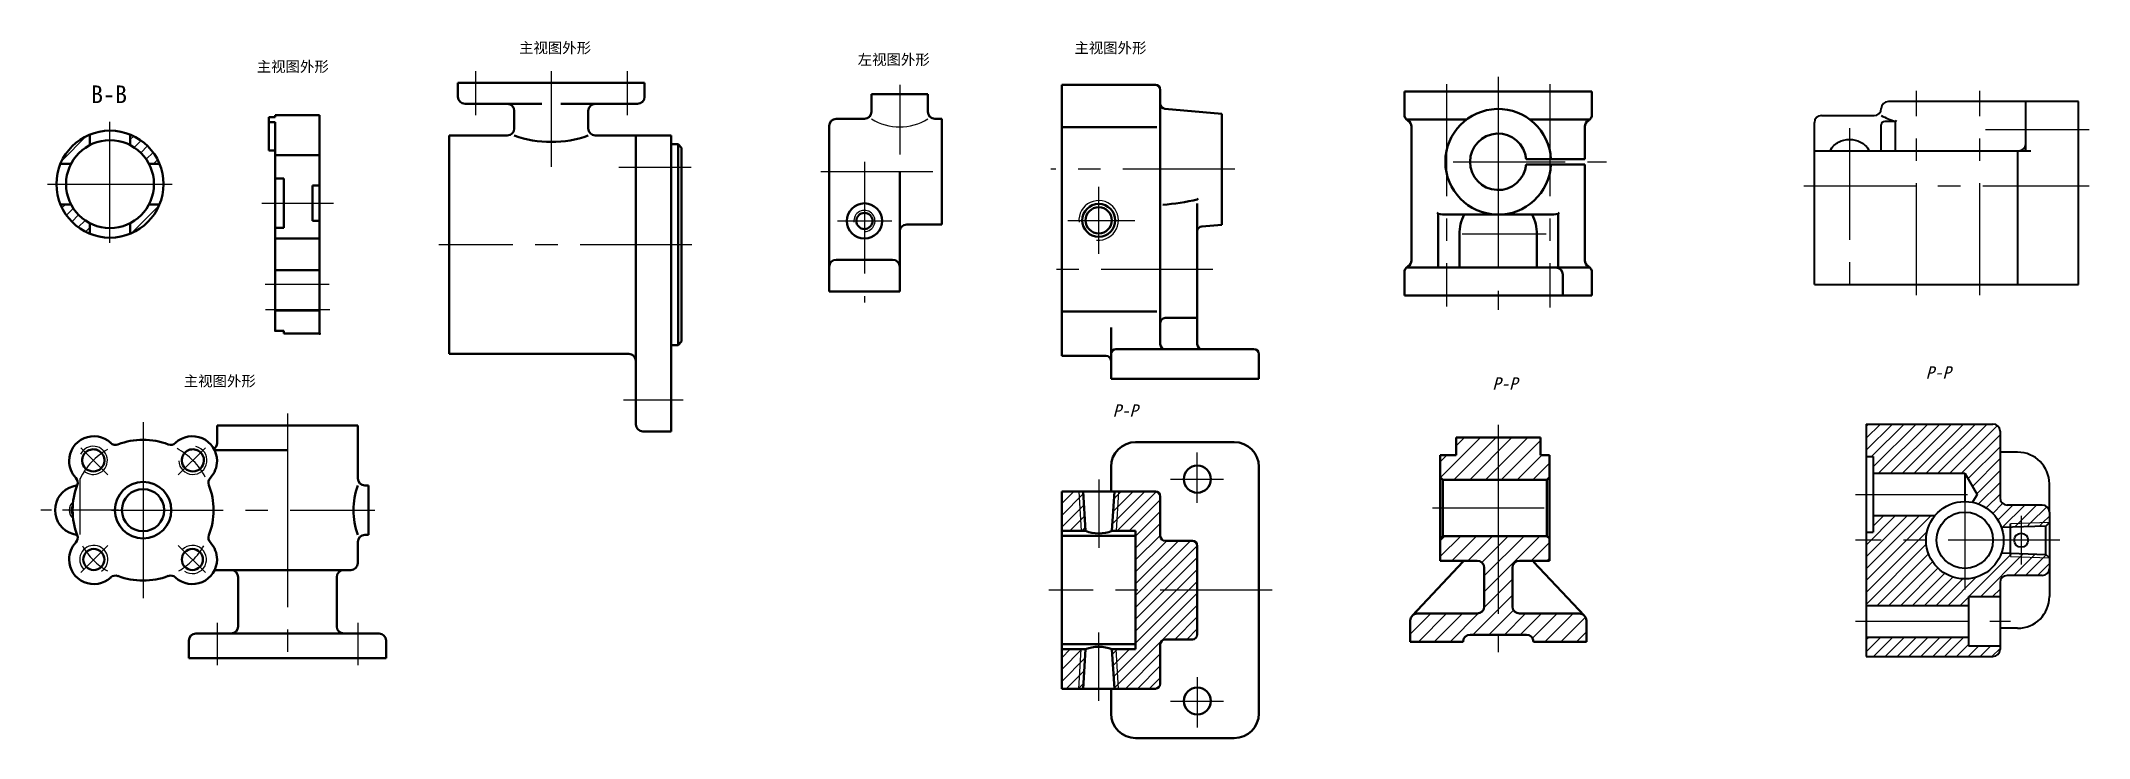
# Model space of a CAD drawing. Header units: millimetres. Extents: x 148 to 730, y 53 to 251.
import ezdxf

# ---------------------------------------------------------------- set-up
doc = ezdxf.new("R2010")
doc.units = ezdxf.units.MM
doc.linetypes.add('CENTER', pattern=[50.8, 31.75, -6.35, 6.35, -6.35])
doc.linetypes.add('CENTER2', pattern=[28.575, 19.05, -3.175, 3.175, -3.175])
for name, color, linetype in [('中心线', 7, 'CENTER'), ('尺寸层', 7, 'Continuous'), ('答案', 1, 'Continuous')]:
    doc.layers.add(name, color=color, linetype=linetype)
doc.styles.add('宋体', font='', dxfattribs={"height": 3.5})
doc.styles.get('宋体').set_extended_font_data('SimSun')

msp = doc.modelspace()

# ---------------------------------------------------------------- hatches: boundary and pattern name
at = {"layer": '答案'}
h = msp.add_hatch(dxfattribs=at)
h.set_pattern_fill('ANSI31', color=256, scale=0.75, style=0)
h.set_pattern_definition([(45, (57.9487, 181.525), (-1.6838, 1.6838), [])])
h.paths.add_polyline_path([(162.22, 221.64), (162.22, 224.64, 0.201013), (153.91, 216.33), (156.9, 216.33, -0.154036)])
h.paths.add_polyline_path([(173.74, 224.64), (173.74, 221.64, -0.154036), (179.05, 216.33), (182.04, 216.33, 0.201013)])
h.paths.add_polyline_path([(182.04, 204.81), (179.05, 204.81, -0.154036), (173.74, 199.5), (173.74, 196.51, 0.201013)])
h.paths.add_polyline_path([(156.9, 204.81), (153.91, 204.81, 0.201013), (162.22, 196.51), (162.22, 199.5, -0.154036)])
h = msp.add_hatch(dxfattribs=at)
h.set_pattern_fill('ANSI31', color=256, scale=0.75)
h.set_pattern_definition([(45, (447.2948, 57.0473), (-1.683798, 1.683798), [])])
h.paths.add_polyline_path([(704.73, 140.46, 0.414214), (702.73, 142.46), (666.73, 142.46), (666.73, 133.21), (668.73, 133.21), (668.73, 128.46), (694.73, 128.46), (698.2, 122.46), (696.92, 120.24, -0.265223), (705.13, 113.06), (707.73, 113.15), (707.73, 114.12), (718.73, 114.46), (718.73, 117.46, 0.414214), (716.73, 119.46), (706.73, 119.46, -0.414214), (704.73, 121.46)])
h.paths.add_polyline_path([(718.73, 114.46), (710.73, 114.21), (710.73, 113.24), (717.73, 113.46)], flags=17)
h.paths.add_polyline_path([(710.73, 114.21), (707.73, 114.12), (707.73, 113.15), (710.73, 113.24)], flags=17)
h.paths.add_polyline_path([(717.73, 105.46), (710.73, 105.68), (710.73, 104.71), (718.73, 104.46)], flags=17)
h.paths.add_polyline_path([(710.73, 105.68), (707.73, 105.77), (707.73, 104.8), (710.73, 104.71)], flags=17)
h.paths.add_polyline_path([(710.73, 104.71), (707.73, 104.8), (707.73, 105.77), (705.13, 105.85, -0.845541), (683.73, 109.46), (666.73, 109.46), (666.73, 90.96), (695.73, 90.96), (695.73, 93.46), (704.73, 93.46), (704.73, 97.46, -0.414214), (706.73, 99.46), (716.73, 99.46, 0.414214), (718.73, 101.46), (718.73, 104.46)])
h.paths.add_polyline_path([(686.25, 116.46), (668.73, 116.46), (668.73, 111.71), (666.73, 111.71), (666.73, 109.46), (683.73, 109.46, -0.174174)])
h.paths.add_polyline_path([(704.73, 79.46), (695.73, 79.46), (695.73, 81.96), (666.73, 81.96), (666.73, 76.46), (702.73, 76.46, 0.414214), (704.73, 78.46)])
h = msp.add_hatch(dxfattribs=at)
h.set_pattern_fill('ANSI31', color=256, style=0)
h.set_pattern_definition([(45, (324.2233, 53.9054), (-2.245064, 2.245064), [])])
h.paths.add_polyline_path([(562.21, 138.65), (550.25, 138.65), (550.25, 133.65), (545.75, 133.65), (545.75, 127.35), (546.45, 126.65), (562.21, 126.65)])
h.paths.add_polyline_path([(576.75, 133.65), (574.25, 133.65), (574.25, 138.65), (562.21, 138.65), (562.21, 126.65), (576.05, 126.65), (576.75, 127.35)])
h.paths.add_polyline_path([(562.21, 110.65), (546.45, 110.65), (545.75, 109.95), (545.75, 103.65), (556.25, 103.65, -0.414214), (558.25, 101.65), (558.25, 90.65, -0.414214), (556.25, 88.65), (539.25, 88.65, 0.414214), (537.25, 86.65), (537.25, 80.65), (552.25, 80.65, -0.414214), (554.25, 82.65), (562.21, 82.65)])
h.paths.add_polyline_path([(576.75, 109.95), (576.05, 110.65), (562.21, 110.65), (562.21, 82.65), (570.25, 82.65, -0.414214), (572.25, 80.65), (587.25, 80.65), (587.25, 86.65, 0.414214), (585.25, 88.65), (568.25, 88.65, -0.414214), (566.25, 90.65), (566.25, 101.65, -0.414214), (568.25, 103.65), (576.75, 103.65)])
h = msp.add_hatch(dxfattribs=at)
h.set_pattern_fill('ANSI31', color=256, scale=0.75)
h.set_pattern_definition([(45, (216.414, 46.2274), (-1.683798, 1.683798), [])])
h.paths.add_polyline_path([(443.14, 123.31), (438.26, 123.31), (438.26, 112.11), (443.83, 112.11)])
h.paths.add_polyline_path([(444.32, 123.31), (443.14, 123.31), (443.83, 112.11), (445.01, 112.11)])
h.paths.add_polyline_path([(454.38, 123.31), (453.21, 123.31), (452.52, 112.11), (453.7, 112.11)])
h.paths.add_polyline_path([(466.26, 121.91, 0.414214), (464.86, 123.31), (454.38, 123.31), (453.7, 112.11), (459.26, 112.11), (459.26, 95.31), (476.76, 95.31), (476.76, 107.91, 0.414214), (475.36, 109.31), (467.66, 109.31, -0.414214), (466.26, 110.71)])
h.paths.add_polyline_path([(476.76, 95.31), (459.26, 95.31), (459.26, 78.51), (453.7, 78.51), (454.38, 67.31), (464.86, 67.31, 0.414214), (466.26, 68.71), (466.26, 79.91, -0.414214), (467.66, 81.31), (475.36, 81.31, 0.414214), (476.76, 82.71)])
h.paths.add_polyline_path([(453.7, 78.51), (452.52, 78.51), (453.21, 67.31), (454.38, 67.31)])
h.paths.add_polyline_path([(445.01, 78.51), (443.83, 78.51), (443.14, 67.31), (444.32, 67.31)])
h.paths.add_polyline_path([(443.83, 78.51), (438.26, 78.51), (438.26, 67.31), (443.14, 67.31)])

# ---------------------------------------------------------------- linework, layer by layer
at = {"layer": '中心线'}
for p, q in [((167.98, 208.13), (167.98, 228.27)), ((150.28, 210.57), (165.64, 210.57)), ((165.64, 210.57), (185.68, 210.57)), ((167.98, 193.88), (167.98, 208.13))]:
    msp.add_line(p, q, dxfattribs=at)
at = {"layer": '答案', "lineweight": 50}
for p, q in [((319.81, 239.37), (266.81, 239.37)), ((266.81, 239.37), (266.81, 235.37)), ((319.81, 235.37), (319.81, 239.37)), ((268.81, 233.37), (290.62, 233.37)), ((296, 233.37), (317.81, 233.37)), ((384.24, 236.12), (400.24, 236.12)), ((384.24, 236.12), (384.24, 231.12)), ((400.24, 236.12), (400.24, 231.12)), ((213.08, 229.61), (214.92, 229.61)), ((213.08, 229.61), (213.08, 220.14)), ((213.08, 228.13), (214.92, 228.13)), ((214.92, 230.14), (227.52, 230.14)), ((214.92, 229.61), (214.92, 230.14)), ((214.92, 168.94), (214.92, 228.13)), ((227.52, 230.14), (227.52, 168.14)), ((282.81, 231.37), (282.81, 226.37)), ((303.81, 226.37), (303.81, 231.37)), ((372.24, 180.12), (372.24, 227.12)), ((374.24, 229.12), (382.24, 229.12)), ((402.24, 229.12), (404.24, 229.12)), ((404.24, 229.12), (404.24, 199.12)), ((162.22, 221.64), (162.22, 224.64)), ((173.74, 221.64), (173.74, 224.64)), ((264.31, 224.37), (264.31, 162.37)), ((280.81, 224.37), (264.31, 224.37)), ((327.31, 224.37), (305.81, 224.37)), ((317.31, 224.37), (317.31, 142.37)), ((327.31, 140.37), (327.31, 224.37)), ((329.31, 221.87), (327.31, 221.87)), ((330.31, 220.87), (329.31, 221.87)), ((329.31, 164.87), (329.31, 221.87)), ((465.26, 226.71), (438.26, 226.71)), ((156.9, 216.33), (153.91, 216.33)), ((182.04, 216.33), (179.05, 216.33)), ((214.92, 220.14), (213.08, 220.14)), ((214.92, 218.76), (227.52, 218.76)), ((330.31, 220.37), (330.31, 220.87)), ((330.31, 166.37), (330.31, 220.37)), ((217.32, 212.14), (214.92, 212.14)), ((217.32, 198.14), (217.32, 212.14)), ((227.52, 210.14), (225.52, 210.14)), ((225.52, 210.14), (225.52, 200.14)), ((392.24, 180.12), (392.24, 214.12)), ((156.9, 204.81), (153.91, 204.81)), ((182.04, 204.81), (179.05, 204.81)), ((476.76, 206.22), (477.03, 206.48)), ((162.22, 196.51), (162.22, 199.5)), ((173.74, 196.51), (173.74, 199.5)), ((214.92, 198.14), (217.32, 198.14)), ((225.52, 200.14), (227.52, 200.14)), ((394.24, 199.12), (404.24, 199.12)), ((545.21, 202.14), (544.86, 202.49)), ((545.21, 202.14), (545.21, 186.91)), ((576.85, 201.91), (547.57, 201.91)), ((579.21, 202.14), (579.56, 202.49)), ((579.21, 202.14), (579.21, 186.91)), ((214.92, 195.14), (227.52, 195.14)), ((551.21, 196.33), (551.21, 186.91)), ((573.21, 196.33), (573.21, 186.91)), ((214.92, 186.14), (227.52, 186.14)), ((374.24, 189.12), (390.24, 189.12)), ((214.92, 174.65), (227.52, 174.65)), ((372.24, 180.12), (392.24, 180.12)), ((217.32, 168.94), (214.92, 168.94)), ((217.32, 168.14), (217.32, 168.94)), ((465.26, 174.38), (438.26, 174.38)), ((467.66, 172.57), (476.76, 172.57)), ((476.76, 165.11), (476.76, 169.01)), ((227.52, 168.14), (217.32, 168.14)), ((327.31, 164.87), (329.31, 164.87)), ((329.31, 164.87), (330.31, 165.87)), ((330.31, 165.87), (330.31, 166.37)), ((264.31, 162.37), (315.31, 162.37)), ((206.38, 142), (198.38, 142)), ((198.38, 142), (198.38, 137)), ((206.38, 142), (230.38, 142)), ((230.38, 142), (238.38, 142)), ((238.38, 142), (238.38, 127)), ((319.31, 140.37), (327.31, 140.37)), ((218.38, 135), (197.7, 135)), ((158.68, 125.08), (157.43, 124.72)), ((240.38, 125), (241.38, 125)), ((241.38, 125), (241.38, 122)), ((438.26, 123.31), (464.86, 123.31)), ((546.45, 126.65), (545.75, 127.35)), ((546.45, 126.65), (576.05, 126.65)), ((576.05, 126.65), (576.75, 127.35)), ((241.38, 113.47), (241.38, 122)), ((158.68, 110.91), (157.43, 111.27)), ((241.38, 111), (240.38, 111)), ((241.38, 114), (241.38, 111)), ((445.01, 112.11), (438.26, 112.11)), ((459.26, 110.71), (438.26, 110.71)), ((459.26, 112.11), (452.52, 112.11)), ((546.45, 110.65), (545.75, 109.95)), ((546.45, 110.65), (576.05, 110.65)), ((576.05, 110.65), (576.75, 109.95)), ((238.38, 109), (238.38, 103)), ((475.36, 109.31), (467.66, 109.31)), ((197.7, 101), (236.38, 101)), ((204.38, 99), (204.38, 85)), ((232.38, 99), (232.38, 85)), ((236.38, 101), (234.38, 101)), ((552.25, 103.39), (537.79, 88.02)), ((572.25, 103.31), (586.7, 88.02)), ((244.38, 83), (192.38, 83)), ((570.25, 82.65), (566.5, 82.65)), ((190.38, 81), (190.38, 76)), ((190.38, 76), (208.38, 76)), ((207.38, 76), (237.38, 76)), ((246.38, 76), (228.38, 76)), ((246.38, 81), (246.38, 76)), ((459.26, 79.91), (438.26, 79.91)), ((445.01, 78.51), (438.26, 78.51)), ((459.26, 78.51), (452.52, 78.51)), ((475.36, 81.31), (467.66, 81.31)), ((438.26, 67.31), (464.86, 67.31))]:
    msp.add_line(p, q, dxfattribs=at)
at = {"layer": '答案', "linetype": 'CENTER'}
for p, q in [((271.81, 242.61), (271.81, 230.15)), ((293.31, 242.61), (293.31, 215.45)), ((314.81, 242.61), (314.81, 230.15)), ((392.24, 238.79), (392.24, 218.95)), ((547.57, 238.95), (547.57, 175.83)), ((562.21, 241.06), (562.21, 218.41)), ((576.85, 238.95), (576.85, 175.58)), ((681.01, 179.05), (681.01, 237.04)), ((699.01, 179.05), (699.01, 237.04)), ((662.01, 226.48), (662.01, 179.05)), ((700.59, 226.04), (730.01, 226.04)), ((312.48, 215.37), (332.99, 215.37)), ((382.24, 216.9), (382.24, 176.95)), ((549.45, 216.91), (593, 216.91)), ((562.21, 218.41), (562.21, 174.91)), ((369.87, 214.12), (407.08, 214.12)), ((487.41, 214.81), (435.21, 214.81)), ((649.01, 210.04), (730.01, 210.04)), ((211.15, 205.14), (231.44, 205.14)), ((333.22, 193.37), (261.41, 193.37)), ((481.22, 186.29), (435.51, 186.29)), ((212.02, 182.14), (230.26, 182.14)), ((212.16, 174.94), (230.41, 174.94)), ((218.38, 145.48), (218.38, 114.86)), ((313.77, 149.37), (330.73, 149.37)), ((177.38, 143), (177.38, 118)), ((562.21, 142.21), (562.21, 120.32)), ((167.38, 128), (159.7, 135.67)), ((187.38, 128), (195.06, 135.67)), ((218.38, 122.24), (218.38, 73.73)), ((663.73, 122.46), (701.07, 122.46)), ((694.73, 123.46), (694.73, 95.46)), ((168.38, 118), (243.23, 118)), ((177.38, 118), (177.38, 93)), ((543.52, 118.65), (579.81, 118.65)), ((562.21, 120.32), (562.21, 77.67)), ((710.73, 116.38), (710.73, 102.54)), ((167.38, 108), (159.7, 100.32)), ((187.38, 108), (195.06, 100.32)), ((721.73, 109.46), (663.73, 109.46)), ((497.98, 95.31), (434.61, 95.31)), ((663.73, 86.46), (707.73, 86.46))]:
    msp.add_line(p, q, dxfattribs=at)
at = {"layer": '答案', "lineweight": 50, "extrusion": (0, 1, -2.22045e-16)}
for p, q in [((438.26, 238.79), (438.26, 226.71)), ((438.26, 238.79), (438.26, 161.79)), ((464.86, 238.79), (438.26, 238.79)), ((466.26, 165.11), (466.26, 237.39)), ((483.76, 230.56), (467.54, 231.99)), ((483.76, 230.56), (483.76, 199.06)), ((476.76, 173.09), (476.76, 205.06)), ((452.26, 169.82), (452.26, 155.31)), ((476.76, 165.11), (476.76, 173.09)), ((492.86, 163.71), (453.66, 163.71)), ((450.86, 161.79), (438.26, 161.79)), ((494.26, 162.31), (494.26, 155.31)), ((494.26, 155.31), (452.26, 155.31)), ((487.26, 137.31), (459.26, 137.31)), ((452.26, 130.31), (452.26, 123.31)), ((494.26, 60.31), (494.26, 130.31)), ((438.26, 123.31), (438.26, 67.31)), ((466.26, 110.71), (466.26, 121.91)), ((459.26, 112.11), (459.26, 78.51)), ((476.76, 107.91), (476.76, 82.71))]:
    msp.add_line(p, q, dxfattribs=at)
at = {"layer": '答案', "lineweight": 50, "extrusion": (0, 1, 0)}
for p, q in [((588.85, 236.91), (535.57, 236.91)), ((535.57, 230.37), (535.57, 236.91)), ((588.85, 230.37), (588.85, 236.91)), ((536.21, 228.91), (553.21, 228.91)), ((537.57, 188.91), (537.57, 226.91)), ((571.21, 228.91), (588.21, 228.91)), ((586.85, 217.66), (586.85, 226.91)), ((570.17, 217.66), (586.85, 217.66)), ((586.85, 216.16), (570.17, 216.16)), ((586.85, 188.91), (586.85, 216.16)), ((588.21, 186.91), (536.21, 186.91)), ((535.57, 178.91), (535.57, 185.45)), ((580.57, 178.91), (580.57, 184.91)), ((588.85, 178.91), (588.85, 185.45)), ((537.57, 178.91), (535.57, 178.91)), ((588.85, 178.91), (537.57, 178.91)), ((550.25, 133.65), (550.25, 138.65)), ((574.25, 138.65), (550.25, 138.65)), ((574.25, 133.65), (574.25, 138.65)), ((545.75, 133.65), (545.75, 118.79)), ((550.25, 133.65), (545.75, 133.65)), ((576.75, 133.65), (574.25, 133.65)), ((576.75, 118.79), (576.75, 133.65)), ((546.45, 126.65), (546.45, 110.65)), ((576.05, 126.65), (576.05, 110.65)), ((545.75, 118.79), (545.75, 103.65)), ((576.75, 103.65), (576.75, 118.79)), ((556.25, 103.65), (545.75, 103.65)), ((552.25, 103.39), (552.25, 103.65)), ((558.25, 101.65), (558.25, 90.65)), ((566.25, 90.65), (566.25, 101.65)), ((576.75, 103.65), (568.25, 103.65)), ((572.25, 103.31), (572.25, 103.65)), ((556.25, 88.65), (539.25, 88.65)), ((585.25, 88.65), (568.25, 88.65)), ((537.25, 80.65), (537.25, 86.65)), ((554.25, 82.65), (570.25, 82.65)), ((587.25, 80.65), (587.25, 86.65)), ((552.25, 80.65), (537.25, 80.65)), ((587.25, 80.65), (572.25, 80.65))]:
    msp.add_line(p, q, dxfattribs=at)
at = {"layer": '答案', "lineweight": 40}
for p, q in [((727.01, 234.04), (673.01, 234.04)), ((712.01, 220.04), (712.01, 234.04)), ((727.01, 182.04), (727.01, 234.04)), ((652.01, 182.04), (652.01, 228.04)), ((654.01, 230.04), (669.01, 230.04)), ((671.01, 220.04), (671.01, 227.37)), ((675.01, 228.37), (672.01, 228.37)), ((675.01, 228.37), (675.36, 228.73)), ((675.01, 220.04), (675.01, 228.37)), ((652.01, 220.04), (713.51, 220.04)), ((709.8, 182.04), (709.8, 220.04)), ((652.01, 182.04), (727.01, 182.04)), ((666.73, 142.46), (666.73, 76.46)), ((666.73, 142.46), (702.73, 142.46)), ((704.73, 140.46), (704.73, 121.46)), ((709.73, 134.46), (704.73, 134.46)), ((666.73, 133.21), (668.73, 133.21)), ((668.73, 133.21), (668.73, 111.71)), ((668.73, 128.46), (694.73, 128.46)), ((694.73, 128.46), (694.73, 120.46)), ((694.73, 128.46), (698.2, 122.46)), ((698.2, 122.46), (696.92, 120.24)), ((718.73, 117.46), (718.73, 125.46)), ((668.73, 116.46), (686.25, 116.46)), ((716.73, 119.46), (706.73, 119.46)), ((718.73, 117.46), (718.73, 101.46)), ((666.73, 111.71), (668.73, 111.71)), ((717.73, 113.46), (705.13, 113.06)), ((707.73, 104.8), (707.73, 114.12)), ((718.73, 114.46), (717.73, 113.46)), ((717.73, 105.46), (717.73, 113.46)), ((705.13, 105.85), (717.73, 105.46)), ((718.73, 104.46), (717.73, 105.46)), ((716.73, 99.46), (706.73, 99.46)), ((718.73, 101.46), (718.73, 93.46)), ((695.73, 93.46), (695.73, 79.46)), ((695.73, 93.46), (704.73, 93.46)), ((704.73, 97.46), (704.73, 78.46)), ((666.73, 90.96), (695.73, 90.96)), ((666.73, 81.96), (695.73, 81.96)), ((709.73, 84.46), (704.73, 84.46)), ((666.73, 76.46), (702.73, 76.46)), ((695.73, 79.46), (704.73, 79.46))]:
    msp.add_line(p, q, dxfattribs=at)
at = {"layer": '答案', "linetype": 'CENTER', "ltscale": 0.6}
for p, q in [((448.76, 190.74), (448.76, 209.97)), ((440.01, 200.29), (459.02, 200.29))]:
    msp.add_line(p, q, dxfattribs=at)
at = {"layer": '答案', "linetype": 'CENTER2'}
msp.add_line((374.54, 200.12), (389.97, 200.12), dxfattribs=at)
at = {"layer": '答案', "lineweight": 50, "extrusion": (-8.12049e-16, -1, 2.22045e-16)}
msp.add_line((483.76, 199.06), (478.04, 198.55), dxfattribs=at)
at = {"layer": '答案', "linetype": 'CENTER', "ltscale": 0.75}
msp.add_line((575.82, 196.33), (549.14, 196.33), dxfattribs=at)
at = {"layer": '答案'}
for p, q in [((476.76, 120.05), (476.76, 134.33)), ((469.11, 126.81), (484.19, 126.81)), ((718.73, 114.46), (707.73, 114.12)), ((707.73, 104.8), (718.73, 104.46)), ((476.76, 70.57), (476.76, 56.29)), ((469.11, 63.81), (484.19, 63.81))]:
    msp.add_line(p, q, dxfattribs=at)
at = {"layer": '答案', "linetype": 'CENTER', "ltscale": 0.5}
for p, q in [((159.38, 127), (159.38, 108.34)), ((170.38, 118), (148.38, 118)), ((198.38, 86), (198.38, 74)), ((238.38, 86), (238.38, 74))]:
    msp.add_line(p, q, dxfattribs=at)
at = {"layer": '答案', "extrusion": (-1, 6.12303e-17, -2.22045e-16)}
msp.add_line((443.14, 123.31), (443.83, 112.11), dxfattribs=at)
at = {"layer": '答案', "lineweight": 50, "extrusion": (-1, 6.12303e-17, -2.22045e-16)}
msp.add_line((444.32, 123.31), (445.01, 112.11), dxfattribs=at)
at = {"layer": '答案', "linetype": 'CENTER', "extrusion": (0, 1, -2.22045e-16)}
msp.add_line((448.76, 126.75), (448.76, 107.33), dxfattribs=at)
at = {"layer": '答案', "lineweight": 50, "extrusion": (1, 8.26948e-16, 2.22045e-16)}
msp.add_line((453.21, 123.31), (452.52, 112.11), dxfattribs=at)
at = {"layer": '答案', "extrusion": (1, 8.26948e-16, 2.22045e-16)}
msp.add_line((454.38, 123.31), (453.7, 112.11), dxfattribs=at)
at = {"layer": '答案', "linetype": 'CENTER', "extrusion": (-2.24258e-16, -1, -2.22045e-16)}
msp.add_line((448.76, 63.86), (448.76, 83.29), dxfattribs=at)
at = {"layer": '答案', "extrusion": (-1, 1.63027e-16, -2.22045e-16)}
msp.add_line((443.14, 67.31), (443.83, 78.51), dxfattribs=at)
at = {"layer": '答案', "lineweight": 50, "extrusion": (-1, 1.63027e-16, -2.22045e-16)}
msp.add_line((444.32, 67.31), (445.01, 78.51), dxfattribs=at)
at = {"layer": '答案', "lineweight": 50, "extrusion": (1, -1.05121e-15, 2.22045e-16)}
msp.add_line((453.21, 67.31), (452.52, 78.51), dxfattribs=at)
at = {"layer": '答案', "extrusion": (1, -1.05121e-15, 2.22045e-16)}
msp.add_line((454.38, 67.31), (453.7, 78.51), dxfattribs=at)
at = {"layer": '答案', "lineweight": 50, "extrusion": (-2.24258e-16, -1, -2.22045e-16)}
for p, q in [((466.26, 79.91), (466.26, 68.71)), ((452.26, 60.31), (452.26, 67.31)), ((487.26, 53.31), (459.26, 53.31))]:
    msp.add_line(p, q, dxfattribs=at)
at = {"layer": '答案', "lineweight": 50}
for centre, radius in [((167.98, 210.57), 15.2), ((167.98, 210.57), 12.48), ((382.24, 200.12), 5), ((448.76, 200.29), 4.68), ((448.76, 200.29), 3.73), ((382.24, 200.12), 2.3), ((476.76, 126.81), 3.85), ((177.38, 118), 8), ((177.38, 118), 6), ((476.76, 63.81), 3.85)]:
    msp.add_circle(centre, radius, dxfattribs=at)
at = {"layer": '答案', "lineweight": 40}
for centre, radius in [((694.73, 109.46), 11), ((694.73, 109.46), 8), ((710.73, 109.46), 2)]:
    msp.add_circle(centre, radius, dxfattribs=at)
at = {"layer": '答案', "lineweight": 50}
for centre, radius, start, end in [((464.86, 237.39), 1.4, 0, 90), ((268.81, 235.37), 2, 180, 270), ((280.81, 231.37), 2, 0, 90), ((305.81, 231.37), 2, 90, 180), ((317.81, 235.37), 2, 270, 0), ((467.66, 233.38), 1.4, 180, 264.95967), ((374.24, 227.12), 2, 90, 180), ((382.24, 231.12), 2, 270, 0), ((402.24, 231.12), 2, 180, 270), ((537.57, 230.37), 2, 180, 240), ((535.57, 226.91), 2, 0, 60), ((562.21, 216.91), 15, 2.86598, 357.13402), ((588.85, 226.91), 2, 120, 180), ((586.85, 230.37), 2, 300, 0), ((280.81, 226.37), 2, 270, 0), ((293.31, 253.54), 31, 250.20172, 289.79828), ((305.81, 226.37), 2, 180, 270), ((562.21, 216.91), 8, 5.37938, 354.62062), ((461.34, 273.6), 69.12, 274.66244, 282.88927), ((394.24, 197.12), 2, 90, 180), ((478.16, 197.16), 1.4, 95.04033, 180), ((547.57, 214.14), 12.23, 258.87837, 270), ((576.85, 214.14), 12.23, 270, 281.12163), ((374.24, 187.12), 2, 90, 180), ((390.24, 187.12), 2, 0, 90), ((537.57, 185.45), 2, 120, 180), ((535.57, 188.91), 2, 300, 0), ((578.57, 184.91), 2, 0, 90), ((588.85, 188.91), 2, 180, 240), ((586.85, 185.45), 2, 0, 60), ((467.66, 171.17), 1.4, 90, 180), ((453.66, 162.31), 1.4, 90, 180), ((467.66, 165.11), 1.4, 180, 270), ((478.16, 165.11), 1.4, 180, 270), ((492.86, 162.31), 1.4, 0, 90), ((315.31, 160.37), 2, 0, 90), ((450.86, 160.39), 1.4, 0, 90), ((319.31, 142.37), 2, 180, 270), ((163.38, 132), 7, 46.76876, 180), ((163.24, 132.14), 3.15, 357.40997, 182.84725), ((169.54, 138.55), 2, 226.76876, 290.8645), ((177.38, 118), 20, 90, 110.8645), ((177.38, 118), 20, 69.1355, 90), ((185.21, 138.55), 2, 249.1355, 313.23124), ((191.38, 132), 7, 0, 133.23124), ((191.52, 132.14), 3.15, 357.15275, 182.59003), ((196.38, 137), 2, 304.81793, 0), ((459.26, 130.31), 7, 90, 180), ((487.26, 130.31), 7, 0, 90), ((163.38, 132), 7, 180, 223.23124), ((163.24, 132.14), 3.15, 182.84725, 357.40997), ((191.52, 132.14), 3.15, 182.59003, 357.15275), ((191.38, 132), 7, 316.76876, 0), ((159.38, 118), 7, 106.12762, 180), ((177.38, 118), 20, 159.1355, 200.8645), ((156.82, 125.83), 2, 339.1355, 43.23124), ((197.94, 125.83), 2, 136.76876, 200.8645), ((177.38, 118), 20, 339.1355, 20.8645), ((257.11, 118), 20, 159.51268, 200.48732), ((240.38, 127), 2, 180, 270), ((464.86, 121.91), 1.4, 0, 90), ((159.38, 118), 7, 180, 253.87238), ((159.38, 118), 2.3, 148.64784, 211.35216), ((156.82, 110.16), 2, 316.76876, 20.8645), ((197.94, 110.16), 2, 159.1355, 223.23124), ((240.38, 109), 2, 90, 180), ((448.76, 121.83), 10.43, 248.88624, 291.11376), ((467.66, 110.71), 1.4, 180, 270), ((163.38, 104), 7, 136.76876, 180), ((163.38, 104), 3, 0, 180), ((191.38, 104), 3, 0, 180), ((191.38, 104), 7, 0, 43.23124), ((475.36, 107.91), 1.4, 360, 90), ((163.38, 104), 7, 180, 313.23124), ((163.38, 104), 3, 180, 0), ((169.54, 97.44), 2, 69.1355, 133.23124), ((177.38, 118), 20, 249.1355, 270), ((177.38, 118), 20, 270, 290.8645), ((185.21, 97.44), 2, 46.76876, 110.8645), ((191.38, 104), 7, 226.76876, 0), ((191.38, 104), 3, 180, 0), ((202.38, 99), 2, 0, 90), ((234.38, 99), 2, 90, 180), ((236.38, 103), 2, 270, 0), ((556.25, 101.65), 2, 0, 90), ((568.25, 101.65), 2, 90, 180), ((539.25, 86.65), 2, 90, 180), ((556.25, 90.65), 2, 270, 0), ((568.25, 90.65), 2, 180, 270), ((585.25, 86.65), 2, 0, 90), ((192.38, 81), 2, 90, 180), ((202.38, 85), 2, 270, 0), ((234.38, 85), 2, 180, 270), ((244.38, 81), 2, 0, 90), ((475.36, 82.71), 1.4, 270, 0), ((554.25, 80.65), 2, 90, 180), ((570.25, 80.65), 2, 0, 90), ((448.76, 68.78), 10.43, 68.88624, 111.11376), ((467.66, 79.91), 1.4, 90, 180), ((464.86, 68.71), 1.4, 270, 0), ((459.26, 60.31), 7, 180, 270), ((487.26, 60.31), 7, 270, 0)]:
    msp.add_arc(centre, radius, start, end, dxfattribs=at)
at = {"layer": '答案', "lineweight": 40}
for centre, radius, start, end in [((673.01, 232.04), 2, 90, 180), ((654.01, 228.04), 2, 90, 180), ((669.01, 232.04), 2, 270, 0), ((684.37, 256.43), 29.58, 243.1413, 251.54502), ((672.01, 227.37), 1, 90, 180), ((710.01, 222.04), 2, 270, 0), ((702.73, 140.46), 2, 0, 90), ((709.73, 125.46), 9, 0, 90), ((706.73, 121.46), 2, 180, 270), ((716.73, 117.46), 2, 0, 90), ((706.73, 97.46), 2, 90, 180), ((716.73, 101.46), 2, 270, 0), ((709.73, 93.46), 9, 270, 0), ((702.73, 78.46), 2, 270, 0)]:
    msp.add_arc(centre, radius, start, end, dxfattribs=at)
at = {"layer": '答案', "lineweight": 30}
msp.add_arc((392.24, 241.8), 15, 237.76905, 302.23095, dxfattribs=at)
at = {"layer": '答案'}
for centre, radius, start, end in [((448.76, 200.29), 5.62, 263.87355, 185.75456), ((382.24, 200.12), 3, 270, 186.63653), ((163.24, 132.14), 4, 227.71256, 154.28554), ((191.52, 132.14), 4, 181.96531, 77.46325), ((159.38, 118), 3, 128.34319, 231.65681), ((163.38, 104), 4, 303.69007, 225), ((191.38, 104), 4, 236.30993, 135)]:
    msp.add_arc(centre, radius, start, end, dxfattribs=at)
at = {"layer": '答案', "linetype": 'CENTER'}
for start, end in [(120.46554, 153.43495), (27.90226, 61.12349), (210.46554, 239.53446), (300.46554, 329.53446)]:
    msp.add_arc((177.38, 118), 20, start, end, dxfattribs=at)
at = {"layer": '答案', "lineweight": 50}
for start_param, end_param in [(7.356995, 7.853982), (4.712389, 5.209375)]:
    msp.add_ellipse((562.21, 196.33), major_axis=(0, 11.69), ratio=0.940605, start_param=start_param, end_param=end_param, dxfattribs=at)
at = {"layer": '答案', "lineweight": 40}
msp.add_spline([(656.37, 220.04), (657.56, 221.56), (658.9, 222.52), (662.01, 223.27), (665.11, 222.52), (666.45, 221.56), (667.64, 220.04)], degree=3, dxfattribs=at)
at = {"layer": '答案', "color": 0, "linetype": 'ByBlock', "lineweight": 50}
for p in [(214.92, 168.94), (227.52, 168.14)]:
    msp.add_point(p, dxfattribs=at)

# ---------------------------------------------------------------- texts
at = {"style": '宋体'}
for s, p in [('主视图外形', (284.15, 247.77)), ('主视图外形', (441.87, 247.75)), ('主视图外形', (209.65, 242.44)), ('左视图外形', (380.32, 244.43)), ('主视图外形', (188.92, 153.16))]:
    msp.add_text(s, height=3, dxfattribs=at).set_placement(p)
at = {"style": '宋体', "oblique": 15}
for p in [(683.64, 155.36), (560.57, 152.22), (452.76, 144.54)]:
    msp.add_text('P-P', height=3.5, dxfattribs=at).set_placement(p)
at = {"layer": '尺寸层'}
msp.add_text('B-B', height=5, dxfattribs=at).set_placement((162.61, 233.58))

doc.saveas('drawing.dxf')
